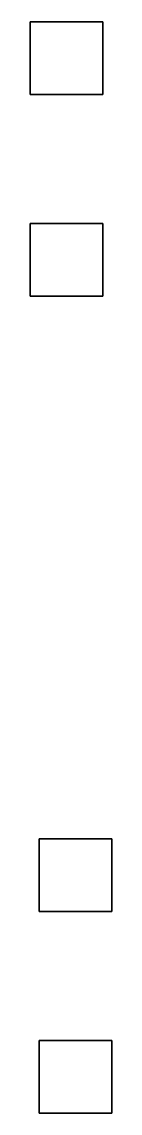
# Model space of a CAD drawing. Extents: x 23 to 417, y 3 to 294.
# Drawn here: x 211.838 to 211.968, y 102.833 to 104.563 of the extents above; entities that cross this region are included whole.
import ezdxf

# ---------------------------------------------------------------- set-up
doc = ezdxf.new("R2010")
doc.units = 0
doc.layers.get('0').update_dxf_attribs({"lineweight": 13})

# ---------------------------------------------------------------- blocks, each defined once
blk = doc.blocks.new('BLOCK4760')
at = {"color": 7, "lineweight": 35, "ltscale": 0.014376}
for p, q in [((-45.4665, 25.6803), (-45.4665, 26.2554)), ((-45.4665, 26.2554), (-44.8915, 26.2554)), ((-44.8915, 26.2554), (-44.8915, 25.6803)), ((-44.8915, 25.6803), (-45.4665, 25.6803)), ((-45.4665, 24.0821), (-45.4665, 24.6571)), ((-45.4665, 24.6571), (-44.8915, 24.6571)), ((-44.8915, 24.6571), (-44.8915, 24.0821)), ((-44.8915, 24.0821), (-45.4665, 24.0821)), ((-45.3952, 19.2062), (-45.3952, 19.7812)), ((-45.3952, 19.7812), (-44.8202, 19.7812)), ((-44.8202, 19.7812), (-44.8202, 19.2062)), ((-44.8202, 19.2062), (-45.3952, 19.2062)), ((-45.3952, 17.6079), (-45.3952, 18.183)), ((-45.3952, 18.183), (-44.8202, 18.183)), ((-44.8202, 18.183), (-44.8202, 17.6079)), ((-44.8202, 17.6079), (-45.3952, 17.6079))]:
    blk.add_line(p, q, dxfattribs=at)

msp = doc.modelspace()

# ---------------------------------------------------------------- block references
at = {"lineweight": 0, "xscale": 0.2, "yscale": 0.2, "zscale": 0.2}
msp.add_blockref('BLOCK4760', (220.9318, 99.3118), dxfattribs=at)

doc.saveas('drawing.dxf')
